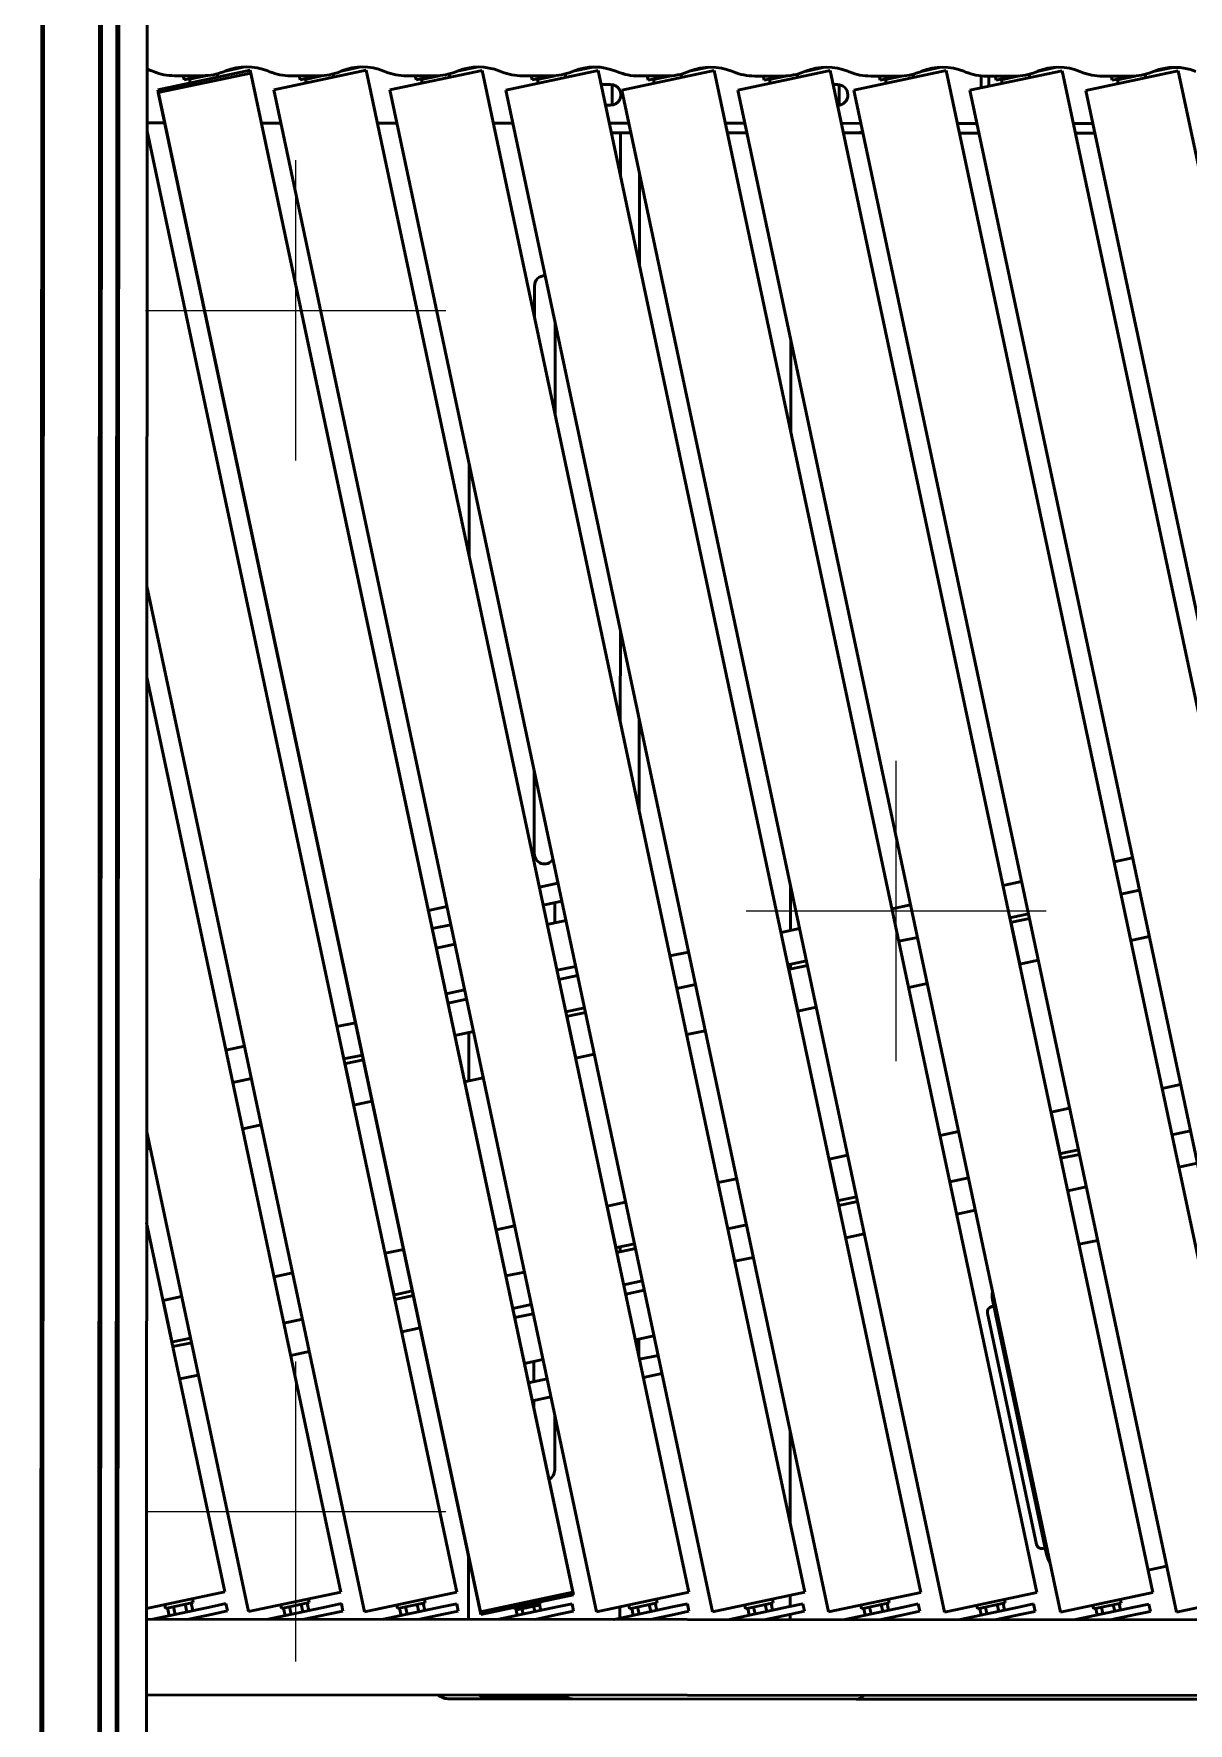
# Model space of a CAD drawing. Header units: millimetres. Extents: x 845401 to 948039, y 511594 to 550263.
# Drawn here: x 915544 to 916154, y 535753 to 536646 of the extents above; entities that cross this region are included whole.
import ezdxf

# ---------------------------------------------------------------- set-up
doc = ezdxf.new("R2010")
doc.units = ezdxf.units.MM
doc.layers.add('00', color=7, linetype='Continuous')
doc.layers.add('A-剖-0.10mm.......SECT-L01', color=255, linetype='Continuous', lineweight=18)
doc.layers.add('可见 (ISO)', color=7, linetype='Continuous', lineweight=50)

# ---------------------------------------------------------------- blocks, each defined once
blk = doc.blocks.new('单件分离新结构核图')
at = {"layer": '可见 (ISO)'}
for p, q in [((4621810.57, 893985.08), (4621810.57, 896285.08)), ((4621811.57, 893985.08), (4621811.57, 896285.08)), ((4621841.17, 893985.08), (4621841.17, 896285.08)), ((4621842.17, 893985.08), (4621842.17, 896285.08)), ((4621850.37, 893985.08), (4621850.37, 896285.08)), ((4621851.37, 893985.08), (4621851.37, 896285.08)), ((4621866.37, 893985.08), (4621866.37, 896285.08)), ((4621868.75, 895281.62), (4621869.74, 895281.22)), ((4621920.85, 895281.98), (4621871.94, 895271.59)), ((4621921.16, 895280.51), (4621872.26, 895270.12)), ((4621895.67, 895279.08), (4621880.88, 895279.08)), ((4621885.39, 895279.08), (4621885.85, 895276.91)), ((4621895.63, 895278.99), (4621885.85, 895276.91)), ((4621898.01, 895279.17), (4621888.65, 895277.18)), ((4621888.65, 895277.18), (4621889.06, 895275.22)), ((4621889.7, 895277.73), (4621889.77, 895277.42)), ((4621892.81, 895278.39), (4621892.88, 895278.08)), ((4621896.06, 895279.08), (4621895.63, 895278.99)), ((4621903.36, 895280.08), (4621903.73, 895278.34)), ((4621906.81, 895281.22), (4621907.8, 895281.62)), ((4621918.04, 895283.75), (4621907.56, 895281.53)), ((4622091.86, 894477.45), (4621920.85, 895281.98)), ((4622092.17, 894475.99), (4621921.16, 895280.51)), ((4621930.09, 895281.62), (4621931.08, 895281.22)), ((4621982.19, 895281.98), (4621933.28, 895271.59)), ((4621957.01, 895279.08), (4621942.22, 895279.08)), ((4621946.73, 895279.08), (4621947.19, 895276.91)), ((4621956.97, 895278.99), (4621947.19, 895276.91)), ((4621959.35, 895279.17), (4621949.99, 895277.18)), ((4621949.99, 895277.18), (4621950.4, 895275.22)), ((4621951.04, 895277.73), (4621951.11, 895277.42)), ((4621954.15, 895278.39), (4621954.22, 895278.08)), ((4621957.4, 895279.08), (4621956.97, 895278.99)), ((4621964.7, 895280.08), (4621965.07, 895278.34)), ((4621968.15, 895281.22), (4621969.14, 895281.62)), ((4621979.38, 895283.75), (4621968.9, 895281.53)), ((4622153.2, 894477.45), (4621982.19, 895281.98)), ((4621991.43, 895281.62), (4621992.42, 895281.22)), ((4622043.53, 895281.98), (4621994.62, 895271.59)), ((4622018.35, 895279.08), (4622003.56, 895279.08)), ((4622008.07, 895279.08), (4622008.53, 895276.91)), ((4622018.31, 895278.99), (4622008.53, 895276.91)), ((4622020.69, 895279.17), (4622011.33, 895277.18)), ((4622011.33, 895277.18), (4622011.74, 895275.22)), ((4622012.38, 895277.73), (4622012.45, 895277.42)), ((4622015.49, 895278.39), (4622015.56, 895278.08)), ((4622018.74, 895279.08), (4622018.31, 895278.99)), ((4622026.04, 895280.08), (4622026.41, 895278.34)), ((4622029.49, 895281.22), (4622030.48, 895281.62)), ((4622040.72, 895283.75), (4622030.24, 895281.53)), ((4622214.54, 894477.45), (4622043.53, 895281.98)), ((4622052.77, 895281.62), (4622053.76, 895281.22)), ((4622104.87, 895281.98), (4622055.96, 895271.59)), ((4622079.69, 895279.08), (4622064.9, 895279.08)), ((4622069.41, 895279.08), (4622069.87, 895276.91)), ((4622079.65, 895278.99), (4622069.87, 895276.91)), ((4622082.03, 895279.17), (4622072.67, 895277.18)), ((4622072.67, 895277.18), (4622073.08, 895275.22)), ((4622073.72, 895277.73), (4622073.79, 895277.42)), ((4622076.83, 895278.39), (4622076.9, 895278.08)), ((4622080.08, 895279.08), (4622079.65, 895278.99)), ((4622087.38, 895280.08), (4622087.75, 895278.34)), ((4622090.83, 895281.22), (4622091.82, 895281.62)), ((4622102.06, 895283.75), (4622091.58, 895281.53)), ((4622275.88, 894477.45), (4622104.87, 895281.98)), ((4622114.11, 895281.62), (4622115.1, 895281.22)), ((4622166.21, 895281.98), (4622117.3, 895271.59)), ((4622141.03, 895279.08), (4622126.24, 895279.08)), ((4622130.75, 895279.08), (4622131.21, 895276.91)), ((4622140.99, 895278.99), (4622131.21, 895276.91)), ((4622143.37, 895279.17), (4622134.01, 895277.18)), ((4622134.01, 895277.18), (4622134.42, 895275.22)), ((4622135.06, 895277.73), (4622135.13, 895277.42)), ((4622138.17, 895278.39), (4622138.24, 895278.08)), ((4622141.42, 895279.08), (4622140.99, 895278.99)), ((4622148.72, 895280.08), (4622149.09, 895278.34)), ((4622152.17, 895281.22), (4622153.16, 895281.62)), ((4622163.4, 895283.75), (4622152.92, 895281.53)), ((4622337.22, 894477.45), (4622166.21, 895281.98)), ((4622175.45, 895281.62), (4622176.44, 895281.22)), ((4622227.55, 895281.98), (4622178.64, 895271.59)), ((4622202.37, 895279.08), (4622187.58, 895279.08)), ((4622192.09, 895279.08), (4622192.55, 895276.91)), ((4622202.33, 895278.99), (4622192.55, 895276.91)), ((4622204.71, 895279.17), (4622195.35, 895277.18)), ((4622195.35, 895277.18), (4622195.76, 895275.22)), ((4622196.4, 895277.73), (4622196.47, 895277.42)), ((4622199.51, 895278.39), (4622199.58, 895278.08)), ((4622202.76, 895279.08), (4622202.33, 895278.99)), ((4622210.06, 895280.08), (4622210.43, 895278.34)), ((4622213.51, 895281.22), (4622214.5, 895281.62)), ((4622224.74, 895283.75), (4622214.26, 895281.53)), ((4622398.56, 894477.45), (4622227.55, 895281.98)), ((4622236.79, 895281.62), (4622237.78, 895281.22)), ((4622288.89, 895281.98), (4622239.98, 895271.59)), ((4622263.71, 895279.08), (4622248.92, 895279.08)), ((4622253.43, 895279.08), (4622253.89, 895276.91)), ((4622263.67, 895278.99), (4622253.89, 895276.91)), ((4622266.05, 895279.17), (4622256.69, 895277.18)), ((4622256.69, 895277.18), (4622257.1, 895275.22)), ((4622257.74, 895277.73), (4622257.81, 895277.42)), ((4622260.85, 895278.39), (4622260.92, 895278.08)), ((4622264.1, 895279.08), (4622263.67, 895278.99)), ((4622271.4, 895280.08), (4622271.77, 895278.34)), ((4622274.85, 895281.22), (4622275.84, 895281.62)), ((4622286.08, 895283.75), (4622275.6, 895281.53)), ((4622459.9, 894477.45), (4622288.89, 895281.98)), ((4622298.13, 895281.62), (4622299.12, 895281.22)), ((4622350.23, 895281.98), (4622301.32, 895271.59)), ((4622307.37, 895276.26), (4622307.37, 895279.22)), ((4622307.37, 895276.26), (4622307.37, 895272.87)), ((4622325.05, 895279.08), (4622310.26, 895279.08)), ((4622311.37, 895276.26), (4622311.37, 895279.08)), ((4622311.37, 895276.26), (4622311.37, 895273.72)), ((4622314.77, 895279.08), (4622315.23, 895276.91)), ((4622325.01, 895278.99), (4622315.23, 895276.91)), ((4622327.39, 895279.17), (4622318.03, 895277.18)), ((4622318.03, 895277.18), (4622318.44, 895275.22)), ((4622319.08, 895277.73), (4622319.15, 895277.42)), ((4622322.19, 895278.39), (4622322.26, 895278.08)), ((4622325.44, 895279.08), (4622325.01, 895278.99)), ((4622332.74, 895280.08), (4622333.11, 895278.34)), ((4622336.19, 895281.22), (4622337.18, 895281.62)), ((4622347.42, 895283.75), (4622336.94, 895281.53)), ((4622521.24, 894477.45), (4622350.23, 895281.98)), ((4622359.47, 895281.62), (4622360.46, 895281.22)), ((4622411.57, 895281.98), (4622362.66, 895271.59)), ((4622386.39, 895279.08), (4622371.6, 895279.08)), ((4622376.11, 895279.08), (4622376.57, 895276.91)), ((4622386.35, 895278.99), (4622376.57, 895276.91)), ((4622388.73, 895279.17), (4622379.37, 895277.18)), ((4622379.37, 895277.18), (4622379.78, 895275.22)), ((4622380.42, 895277.73), (4622380.49, 895277.42)), ((4622383.53, 895278.39), (4622383.6, 895278.08)), ((4622386.78, 895279.08), (4622386.35, 895278.99)), ((4622394.08, 895280.08), (4622394.45, 895278.34)), ((4622397.53, 895281.22), (4622398.52, 895281.62)), ((4622408.76, 895283.75), (4622398.28, 895281.53)), ((4622582.58, 894477.45), (4622411.57, 895281.98)), ((4622042.95, 894467.06), (4621871.94, 895271.59)), ((4622043.26, 894465.59), (4621872.26, 895270.12)), ((4622104.29, 894467.06), (4621933.28, 895271.59)), ((4622165.63, 894467.06), (4621994.62, 895271.59)), ((4622226.97, 894467.06), (4622055.96, 895271.59)), ((4622106.45, 895274.58), (4622111.37, 895274.58)), ((4622112.21, 895263.98), (4622112.21, 895273.98)), ((4622288.31, 894467.06), (4622117.3, 895271.59)), ((4622349.65, 894467.06), (4622178.64, 895271.59)), ((4622229.13, 895274.58), (4622231.37, 895274.58)), ((4622232.21, 895263.98), (4622232.21, 895273.98)), ((4622410.99, 894467.06), (4622239.98, 895271.59)), ((4622472.33, 894467.06), (4622301.32, 895271.59)), ((4622533.67, 894467.06), (4622362.66, 895271.59)), ((4622111.37, 895263.58), (4622108.78, 895263.58)), ((4621875.67, 895254.08), (4621866.37, 895254.08)), ((4622030.52, 894477.45), (4621866.37, 895249.74)), ((4621937.01, 895254.08), (4621926.78, 895254.08)), ((4621998.35, 895254.08), (4621988.12, 895254.08)), ((4622059.69, 895254.08), (4622049.46, 895254.08)), ((4622121.03, 895254.08), (4622110.8, 895254.08)), ((4622111.89, 895248.98), (4622122.11, 895248.98)), ((4622116.71, 895226.28), (4622116.71, 895248.98)), ((4622182.37, 895254.08), (4622172.14, 895254.08)), ((4622173.23, 895248.98), (4622183.45, 895248.98)), ((4622243.71, 895254.08), (4622233.48, 895254.08)), ((4622234.57, 895248.98), (4622241.71, 895248.98)), ((4622244.79, 895248.98), (4622241.71, 895248.98)), ((4622305.05, 895254.08), (4622294.82, 895254.08)), ((4622306.13, 895248.98), (4622295.91, 895248.98)), ((4622366.39, 895254.08), (4622356.16, 895254.08)), ((4622367.47, 895248.98), (4622357.25, 895248.98)), ((4622126.71, 895227.33), (4622126.71, 895179.24)), ((4622071.21, 895151.76), (4622071.21, 895167.98)), ((4622082.21, 895148.1), (4622082.21, 895100.01)), ((4622206.71, 895139.54), (4622206.71, 895091.45)), ((4622036.71, 895025.49), (4622036.71, 895073.58)), ((4621981.61, 894467.06), (4621866.37, 895009.25)), ((4622116.71, 894937.7), (4622116.71, 894985.8)), ((4621969.18, 894477.45), (4621866.37, 894961.15)), ((4622126.71, 894938.75), (4622126.71, 894890.65)), ((4622071.21, 894867.98), (4622071.21, 894911.27)), ((4622387.58, 894865.8), (4622377.8, 894863.72)), ((4622083.74, 894852.33), (4622073.96, 894850.25)), ((4622206.71, 894850.96), (4622206.71, 894827.35)), ((4622328.89, 894853.32), (4622319.11, 894851.24)), ((4622391.22, 894848.68), (4622381.44, 894846.6)), ((4622025.05, 894839.86), (4622015.27, 894837.78)), ((4622075.99, 894840.72), (4622085.77, 894842.79)), ((4622082.21, 894831.3), (4622082.21, 894841.98)), ((4622270.2, 894840.85), (4622260.42, 894838.77)), ((4622017.3, 894828.24), (4622027.08, 894830.32)), ((4622087.95, 894832.52), (4622078.17, 894830.44)), ((4622332.53, 894836.2), (4622322.75, 894834.13)), ((4622328.03, 894809.69), (4622323.45, 894831.21)), ((4622333.05, 894833.76), (4622323.84, 894831.8)), ((4622029.26, 894820.05), (4622019.48, 894817.97)), ((4622211.51, 894828.37), (4622201.73, 894826.29)), ((4622273.84, 894823.73), (4622264.06, 894821.65)), ((4622386.63, 894822.15), (4622396.41, 894824.23)), ((4622152.82, 894815.9), (4622143.04, 894813.82)), ((4622215.15, 894811.26), (4622205.37, 894809.18)), ((4622327.94, 894809.67), (4622337.73, 894811.75)), ((4622093.1, 894808.31), (4622083.31, 894806.24)), ((4622094.14, 894803.42), (4622084.35, 894801.35)), ((4622210.65, 894784.74), (4622206.08, 894806.26)), ((4622215.67, 894808.81), (4622206.46, 894806.85)), ((4622206.71, 894809.46), (4622206.71, 894806.91)), ((4622206.71, 894803.27), (4622206.71, 894802.87)), ((4622034.41, 894795.84), (4622024.63, 894793.76)), ((4622156.46, 894798.78), (4622146.68, 894796.7)), ((4622269.26, 894797.2), (4622279.04, 894799.28)), ((4622035.45, 894790.95), (4622025.67, 894788.87)), ((4622097.77, 894786.31), (4622087.99, 894784.23)), ((4622210.57, 894784.72), (4622220.35, 894786.8)), ((4621976.76, 894778.47), (4621966.98, 894776.4)), ((4622093.27, 894759.79), (4622088.7, 894781.31)), ((4622098.29, 894783.86), (4622089.08, 894781.9)), ((4622039.09, 894773.83), (4622029.3, 894771.75)), ((4622036.71, 894747.77), (4622036.71, 894773.33)), ((4622151.88, 894772.25), (4622161.66, 894774.33)), ((4621918.07, 894766), (4621908.29, 894763.92)), ((4621980.4, 894761.36), (4621970.62, 894759.28)), ((4621980.92, 894758.91), (4621971.71, 894756.95)), ((4622093.19, 894759.77), (4622102.97, 894761.85)), ((4621921.71, 894748.88), (4621911.93, 894746.8)), ((4621975.9, 894734.84), (4621971.32, 894756.36)), ((4622034.5, 894747.3), (4622044.28, 894749.38)), ((4622403.27, 894743.9), (4622413.05, 894745.97)), ((4621975.81, 894734.82), (4621985.59, 894736.9)), ((4622344.58, 894731.42), (4622354.36, 894733.5)), ((4622349.24, 894709.92), (4622344.66, 894731.44)), ((4621917.13, 894722.35), (4621926.91, 894724.43)), ((4622418.24, 894721.52), (4622408.46, 894719.44)), ((4621920.27, 894467.06), (4621866.37, 894720.67)), ((4622285.89, 894718.95), (4622295.67, 894721.02)), ((4621866.37, 894711.56), (4621868.22, 894711.95)), ((4622227.2, 894706.47), (4622236.98, 894708.55)), ((4622231.86, 894684.97), (4622227.28, 894706.49)), ((4622359.56, 894709.05), (4622349.78, 894706.97)), ((4622349.83, 894709.53), (4622359.04, 894711.49)), ((4622421.88, 894704.4), (4622412.1, 894702.32)), ((4622168.51, 894694), (4622178.29, 894696.08)), ((4622300.87, 894696.57), (4622291.09, 894694.49)), ((4622232.45, 894684.58), (4622241.66, 894686.54)), ((4622363.19, 894691.93), (4622353.41, 894689.85)), ((4622109.82, 894681.52), (4622119.6, 894683.6)), ((4622114.48, 894660.02), (4622109.91, 894681.54)), ((4622242.18, 894684.1), (4622232.4, 894682.02)), ((4622304.51, 894679.45), (4622294.73, 894677.37)), ((4621907.84, 894477.45), (4621866.37, 894672.57)), ((4622051.14, 894669.05), (4622060.92, 894671.13)), ((4622183.49, 894671.62), (4622173.71, 894669.54)), ((4622124.8, 894659.15), (4622115.02, 894657.07)), ((4622115.07, 894659.64), (4622124.28, 894661.59)), ((4622116.71, 894657.43), (4622116.71, 894659.98)), ((4622245.82, 894666.98), (4622236.04, 894664.9)), ((4622369.22, 894663.59), (4622359.44, 894661.51)), ((4621992.45, 894656.57), (4622002.23, 894658.65)), ((4621997.1, 894635.07), (4621992.53, 894656.59)), ((4622187.13, 894654.5), (4622177.35, 894652.43)), ((4621933.76, 894644.1), (4621943.54, 894646.18)), ((4622066.11, 894646.67), (4622056.33, 894644.59)), ((4622128.44, 894642.03), (4622118.66, 894639.95)), ((4621875.07, 894631.62), (4621884.85, 894633.7)), ((4622007.43, 894634.2), (4621997.64, 894632.12)), ((4621997.7, 894634.69), (4622006.91, 894636.64)), ((4622129.48, 894637.14), (4622119.7, 894635.06)), ((4621879.72, 894610.12), (4621875.15, 894631.64)), ((4622069.75, 894629.56), (4622059.97, 894627.48)), ((4622070.79, 894624.66), (4622061.01, 894622.59)), ((4622311.03, 894625.12), (4622337.02, 894502.85)), ((4622314.34, 894628.77), (4622313.25, 894628.54)), ((4622313.98, 894630.5), (4622341.9, 894499.14)), ((4621948.74, 894621.72), (4621938.96, 894619.64)), ((4622011.06, 894617.08), (4622001.28, 894615)), ((4621890.05, 894609.25), (4621880.27, 894607.17)), ((4621880.32, 894609.74), (4621889.53, 894611.69)), ((4622134.63, 894612.93), (4622124.85, 894610.85)), ((4622126.71, 894611.25), (4622126.71, 894602.07)), ((4621952.38, 894604.61), (4621942.59, 894602.53)), ((4622075.94, 894600.46), (4622066.16, 894598.38)), ((4622071.21, 894599.45), (4622071.21, 894588.72)), ((4622127.03, 894600.58), (4622136.81, 894602.66)), ((4621893.69, 894592.13), (4621883.91, 894590.05)), ((4622068.34, 894588.11), (4622078.12, 894590.18)), ((4622138.84, 894593.12), (4622129.06, 894591.04)), ((4622080.15, 894580.65), (4622070.37, 894578.57)), ((4622071.21, 894578.75), (4622071.21, 894574.6)), ((4622082.21, 894541.98), (4622082.21, 894570.94)), ((4622206.71, 894562.38), (4622206.71, 894514.28)), ((4622341.53, 894500.87), (4622340.44, 894500.64)), ((4622036.71, 894463.08), (4622036.71, 894496.42)), ((4622405.82, 894491.38), (4622396.04, 894489.3)), ((4621907.84, 894477.45), (4621866.37, 894468.64)), ((4621891.14, 894471.86), (4621876.47, 894468.74)), ((4621890.87, 894467.6), (4621890.01, 894471.62)), ((4621891.14, 894471.86), (4621890.72, 894473.82)), ((4621969.18, 894477.45), (4621920.27, 894467.06)), ((4621952.48, 894471.86), (4621937.81, 894468.74)), ((4621952.19, 894467.66), (4621951.35, 894471.62)), ((4621952.48, 894471.86), (4621952.06, 894473.82)), ((4622030.52, 894477.45), (4621981.61, 894467.06)), ((4622013.82, 894471.86), (4621999.15, 894468.74)), ((4622013.52, 894467.73), (4622012.69, 894471.62)), ((4622013.82, 894471.86), (4622013.4, 894473.82)), ((4622091.86, 894477.45), (4622042.95, 894467.06)), ((4622092.17, 894475.99), (4622043.26, 894465.59)), ((4622075.16, 894471.86), (4622060.49, 894468.74)), ((4622074.85, 894467.8), (4622074.03, 894471.62)), ((4622075.16, 894471.86), (4622075.05, 894472.35)), ((4622153.2, 894477.45), (4622104.29, 894467.06)), ((4622136.5, 894471.86), (4622121.83, 894468.74)), ((4622136.17, 894467.87), (4622135.37, 894471.62)), ((4622136.5, 894471.86), (4622136.08, 894473.82)), ((4622214.54, 894477.45), (4622165.63, 894467.06)), ((4622197.84, 894471.86), (4622183.17, 894468.74)), ((4622197.5, 894467.94), (4622196.71, 894471.62)), ((4622197.84, 894471.86), (4622197.42, 894473.82)), ((4622206.71, 894475.79), (4622206.71, 894469.9)), ((4622275.88, 894477.45), (4622226.97, 894467.06)), ((4622259.18, 894471.86), (4622244.51, 894468.74)), ((4622258.82, 894468.01), (4622258.05, 894471.62)), ((4622259.18, 894471.86), (4622258.76, 894473.82)), ((4622337.22, 894477.45), (4622288.31, 894467.06)), ((4622320.52, 894471.86), (4622305.85, 894468.74)), ((4622320.15, 894468.08), (4622319.39, 894471.62)), ((4622320.52, 894471.86), (4622320.1, 894473.82)), ((4622398.56, 894477.45), (4622349.65, 894467.06)), ((4622381.86, 894471.86), (4622367.19, 894468.74)), ((4622381.47, 894468.15), (4622380.73, 894471.62)), ((4622381.86, 894471.86), (4622381.44, 894473.82)), ((4622459.9, 894477.45), (4622410.99, 894467.06)), ((4623683.87, 894463.08), (4621866.37, 894463.08)), ((4621869.67, 894463.09), (4621900.61, 894469.67)), ((4621876.47, 894468.74), (4621876.05, 894470.7)), ((4621878.45, 894464.95), (4621877.59, 894468.98)), ((4621881.55, 894465.61), (4621880.7, 894469.64)), ((4621887.76, 894466.94), (4621886.91, 894470.96)), ((4621888.86, 894463.08), (4621901.44, 894465.75)), ((4621891.83, 894463.08), (4621891.7, 894463.68)), ((4621900.61, 894469.67), (4621908.43, 894471.33)), ((4621909.26, 894467.42), (4621901.44, 894465.75)), ((4621909.26, 894467.42), (4621908.43, 894471.33)), ((4621930.67, 894463.09), (4621961.61, 894469.67)), ((4621937.81, 894468.74), (4621937.39, 894470.7)), ((4621939.77, 894465.02), (4621938.93, 894468.98)), ((4621942.88, 894465.68), (4621942.04, 894469.64)), ((4621949.09, 894467), (4621948.25, 894470.96)), ((4621949.86, 894463.08), (4621962.44, 894465.75)), ((4621949.92, 894463.08), (4621949.92, 894463.09)), ((4621953.17, 894463.08), (4621953.03, 894463.75)), ((4621961.61, 894469.67), (4621969.43, 894471.33)), ((4621970.26, 894467.42), (4621962.44, 894465.75)), ((4621970.26, 894467.42), (4621969.43, 894471.33)), ((4621991.67, 894463.09), (4622022.61, 894469.67)), ((4621999.15, 894468.74), (4621998.73, 894470.7)), ((4622001.1, 894465.09), (4622000.27, 894468.98)), ((4622004.2, 894465.75), (4622003.38, 894469.64)), ((4622010.41, 894467.07), (4622009.59, 894470.96)), ((4622010.86, 894463.08), (4622023.44, 894465.75)), ((4622011.26, 894463.08), (4622011.25, 894463.16)), ((4622014.51, 894463.08), (4622014.35, 894463.82)), ((4622022.61, 894469.67), (4622030.43, 894471.33)), ((4622031.26, 894467.42), (4622023.44, 894465.75)), ((4622031.26, 894467.42), (4622030.43, 894471.33)), ((4622052.67, 894463.09), (4622083.61, 894469.67)), ((4622060.49, 894468.74), (4622060.38, 894469.23)), ((4622062.42, 894465.16), (4622061.61, 894468.98)), ((4622062.2, 894468.08), (4622064.54, 894468.58)), ((4622065.53, 894465.82), (4622064.72, 894469.64)), ((4622065.68, 894468.82), (4622070.38, 894469.82)), ((4622071.74, 894467.14), (4622070.93, 894470.96)), ((4622071.52, 894470.06), (4622073.86, 894470.56)), ((4622071.86, 894463.08), (4622084.44, 894465.75)), ((4622072.6, 894463.08), (4622072.57, 894463.23)), ((4622075.85, 894463.08), (4622075.68, 894463.89)), ((4622083.61, 894469.67), (4622091.43, 894471.33)), ((4622092.26, 894467.42), (4622084.44, 894465.75)), ((4622092.26, 894467.42), (4622091.43, 894471.33)), ((4622113.67, 894463.09), (4622144.61, 894469.67)), ((4622116.71, 894463.74), (4622116.71, 894469.7)), ((4622121.83, 894468.74), (4622121.41, 894470.7)), ((4622123.75, 894465.23), (4622122.95, 894468.98)), ((4622126.85, 894465.89), (4622126.06, 894469.64)), ((4622133.06, 894467.21), (4622132.27, 894470.96)), ((4622132.86, 894463.08), (4622145.44, 894465.75)), ((4622133.94, 894463.08), (4622133.9, 894463.3)), ((4622137.19, 894463.08), (4622137, 894463.96)), ((4622144.61, 894469.67), (4622152.43, 894471.33)), ((4622153.26, 894467.42), (4622145.44, 894465.75)), ((4622153.26, 894467.42), (4622152.43, 894471.33)), ((4622174.67, 894463.09), (4622205.61, 894469.67)), ((4622183.17, 894468.74), (4622182.75, 894470.7)), ((4622185.07, 894465.3), (4622184.29, 894468.98)), ((4622188.18, 894465.96), (4622187.4, 894469.64)), ((4622194.39, 894467.28), (4622193.61, 894470.96)), ((4622193.86, 894463.08), (4622206.44, 894465.75)), ((4622195.28, 894463.08), (4622195.22, 894463.37)), ((4622198.53, 894463.08), (4622198.33, 894464.03)), ((4622205.61, 894469.67), (4622213.43, 894471.33)), ((4622214.26, 894467.42), (4622206.44, 894465.75)), ((4622206.71, 894465.81), (4622206.71, 894463.08)), ((4622214.26, 894467.42), (4622213.43, 894471.33)), ((4622235.67, 894463.09), (4622266.61, 894469.67)), ((4622244.51, 894468.74), (4622244.09, 894470.7)), ((4622246.4, 894465.37), (4622245.63, 894468.98)), ((4622249.5, 894466.03), (4622248.74, 894469.64)), ((4622254.86, 894463.08), (4622267.44, 894465.75)), ((4622255.72, 894467.35), (4622254.95, 894470.96)), ((4622256.62, 894463.08), (4622256.55, 894463.44)), ((4622259.87, 894463.08), (4622259.65, 894464.1)), ((4622266.61, 894469.67), (4622274.43, 894471.33)), ((4622275.26, 894467.42), (4622267.44, 894465.75)), ((4622275.26, 894467.42), (4622274.43, 894471.33)), ((4622296.67, 894463.09), (4622327.61, 894469.67)), ((4622305.85, 894468.74), (4622305.43, 894470.7)), ((4622307.72, 894465.44), (4622306.97, 894468.98)), ((4622310.83, 894466.1), (4622310.08, 894469.64)), ((4622315.86, 894463.08), (4622328.44, 894465.75)), ((4622317.04, 894467.42), (4622316.29, 894470.96)), ((4622317.96, 894463.08), (4622317.87, 894463.51)), ((4622321.21, 894463.08), (4622320.98, 894464.17)), ((4622327.61, 894469.67), (4622335.43, 894471.33)), ((4622336.26, 894467.42), (4622328.44, 894465.75)), ((4622336.26, 894467.42), (4622335.43, 894471.33)), ((4622357.67, 894463.09), (4622388.61, 894469.67)), ((4622367.19, 894468.74), (4622366.77, 894470.7)), ((4622369.05, 894465.51), (4622368.31, 894468.98)), ((4622372.15, 894466.17), (4622371.42, 894469.64)), ((4622376.86, 894463.08), (4622389.44, 894465.75)), ((4622378.37, 894467.49), (4622377.63, 894470.96)), ((4622379.3, 894463.08), (4622379.2, 894463.58)), ((4622382.55, 894463.08), (4622382.3, 894464.24)), ((4622388.61, 894469.67), (4622396.43, 894471.33)), ((4622397.26, 894467.42), (4622389.44, 894465.75)), ((4622397.26, 894467.42), (4622396.43, 894471.33)), ((4623687.37, 894423.08), (4621866.37, 894423.08)), ((4622026.71, 894420.98), (4622091.71, 894420.98)), ((4622088.71, 894421.98), (4622046.71, 894421.98)), ((4622241.71, 894420.98), (4622091.71, 894420.98)), ((4623377.71, 894420.98), (4622241.71, 894420.98))]:
    blk.add_line(p, q, dxfattribs=at)
for centre, radius, start, end in [((4621857.6, 895253.77), 30, 68.19859, 73.01717), ((4621880.88, 895309.08), 30, 248.19859, 270), ((4621895.67, 895309.08), 30, 270, 291.80141), ((4621918.94, 895253.77), 30, 68.19859, 111.80141), ((4621942.22, 895309.08), 30, 248.19859, 270), ((4621957.01, 895309.08), 30, 270, 291.80141), ((4621980.28, 895253.77), 30, 68.19859, 111.80141), ((4622003.56, 895309.08), 30, 248.19859, 270), ((4622018.35, 895309.08), 30, 270, 291.80141), ((4622041.62, 895253.77), 30, 68.19859, 111.80141), ((4622064.9, 895309.08), 30, 248.19859, 270), ((4622079.69, 895309.08), 30, 270, 291.80141), ((4622102.96, 895253.77), 30, 68.19859, 111.80141), ((4622126.24, 895309.08), 30, 248.19859, 270), ((4622141.03, 895309.08), 30, 270, 291.80141), ((4622164.3, 895253.77), 30, 68.19859, 111.80141), ((4622187.58, 895309.08), 30, 248.19859, 270), ((4622202.37, 895309.08), 30, 270, 291.80141), ((4622225.64, 895253.77), 30, 68.19859, 111.80141), ((4622248.92, 895309.08), 30, 248.19859, 270), ((4622263.71, 895309.08), 30, 270, 291.80141), ((4622286.98, 895253.77), 30, 68.19859, 111.80141), ((4622310.26, 895309.08), 30, 248.19859, 270), ((4622325.05, 895309.08), 30, 270, 291.80141), ((4622348.32, 895253.77), 30, 68.19859, 111.80141), ((4622371.6, 895309.08), 30, 248.19859, 270), ((4622386.39, 895309.08), 30, 270, 291.80141), ((4622409.66, 895253.77), 30, 68.19859, 111.80141), ((4622111.37, 895269.08), 5.5, 270, 90), ((4622106.71, 895273.98), 5.5, 0, 5.5612), ((4622231.37, 895269.08), 5.5, 271.01385, 90), ((4622226.71, 895273.98), 5.5, 0, 5.5612), ((4622106.71, 895263.98), 5.5, 356.43529, 0), ((4622226.71, 895263.98), 5.5, 356.43529, 0), ((4622241.71, 895253.98), 5, 270, 305.21177), ((4622076.71, 895167.98), 5.5, 88.89883, 180), ((4622076.71, 894867.98), 5.5, 180, 323.17), ((4622076.71, 894841.98), 5.5, 0, 0.56749), ((4622323.94, 894831.31), 0.5, 102, 192), ((4622206.57, 894806.36), 0.5, 102, 192), ((4622089.19, 894781.41), 0.5, 102, 192), ((4621971.81, 894756.47), 0.5, 102, 192), ((4622349.72, 894710.02), 0.5, 192, 282), ((4622232.35, 894685.07), 0.5, 192, 282), ((4622114.97, 894660.12), 0.5, 192, 282), ((4621997.59, 894635.17), 0.5, 192, 282), ((4622334.4, 894634.84), 20.88, 174.98428, 192), ((4622313.85, 894625.72), 2.88, 102, 192), ((4621880.21, 894610.23), 0.5, 192, 282), ((4622076.71, 894541.98), 5.5, 296.75407, 0), ((4622339.84, 894503.45), 2.88, 192, 282), ((4622362.32, 894503.48), 20.88, 192, 209.01572), ((4621869.57, 894463.58), 0.5, 270, 282), ((4621930.57, 894463.58), 0.5, 270, 282), ((4621991.57, 894463.58), 0.5, 270, 282), ((4622052.57, 894463.58), 0.5, 270, 282), ((4622113.57, 894463.58), 0.5, 270, 282), ((4622174.57, 894463.58), 0.5, 270, 282), ((4622235.57, 894463.58), 0.5, 270, 282), ((4622296.57, 894463.58), 0.5, 270, 282), ((4622357.57, 894463.58), 0.5, 270, 282), ((4622026.71, 894430.98), 10, 232.23828, 270), ((4622046.71, 894431.98), 10, 242.94424, 270), ((4622091.71, 894425.98), 5, 215.52996, 270), ((4622241.71, 894425.98), 5, 270, 324.47004)]:
    blk.add_arc(centre, radius, start, end, dxfattribs=at)
blk = doc.blocks.new('C线')
at = {"layer": 'A-剖-0.10mm.......SECT-L01', "color": 1, "rotation": 359.9712527628268}
blk.add_blockref('单件分离新结构核图', (-3624841.16, -417498.02, 12.69), dxfattribs=at)
blk = doc.blocks.new('BC线平台')
at = {"layer": 'A-剖-0.10mm.......SECT-L01'}
h = blk.add_hatch(dxfattribs=at)
h.set_pattern_fill('CROSS', color=2, scale=50)
h.set_pattern_definition([(0, (691447.87, 341554.85), (317.5, 317.5), [158.75, -476.25]), (90, (691527.24, 341475.47), (-317.5, 317.5), [158.75, -476.25])])
h.paths.add_polyline_path([(791174.13, 370096.42), (802932.03, 370096.42), (802932.03, 366396.42), (791174.13, 366396.42)])

msp = doc.modelspace()

# ---------------------------------------------------------------- block references
at = {"layer": '00'}
for name, p in [('BC线平台', (120688.34, 168041.31, -0.98)), ('C线', (-81869.83, 61162.22))]:
    msp.add_blockref(name, p, dxfattribs=at)

doc.saveas('drawing.dxf')
